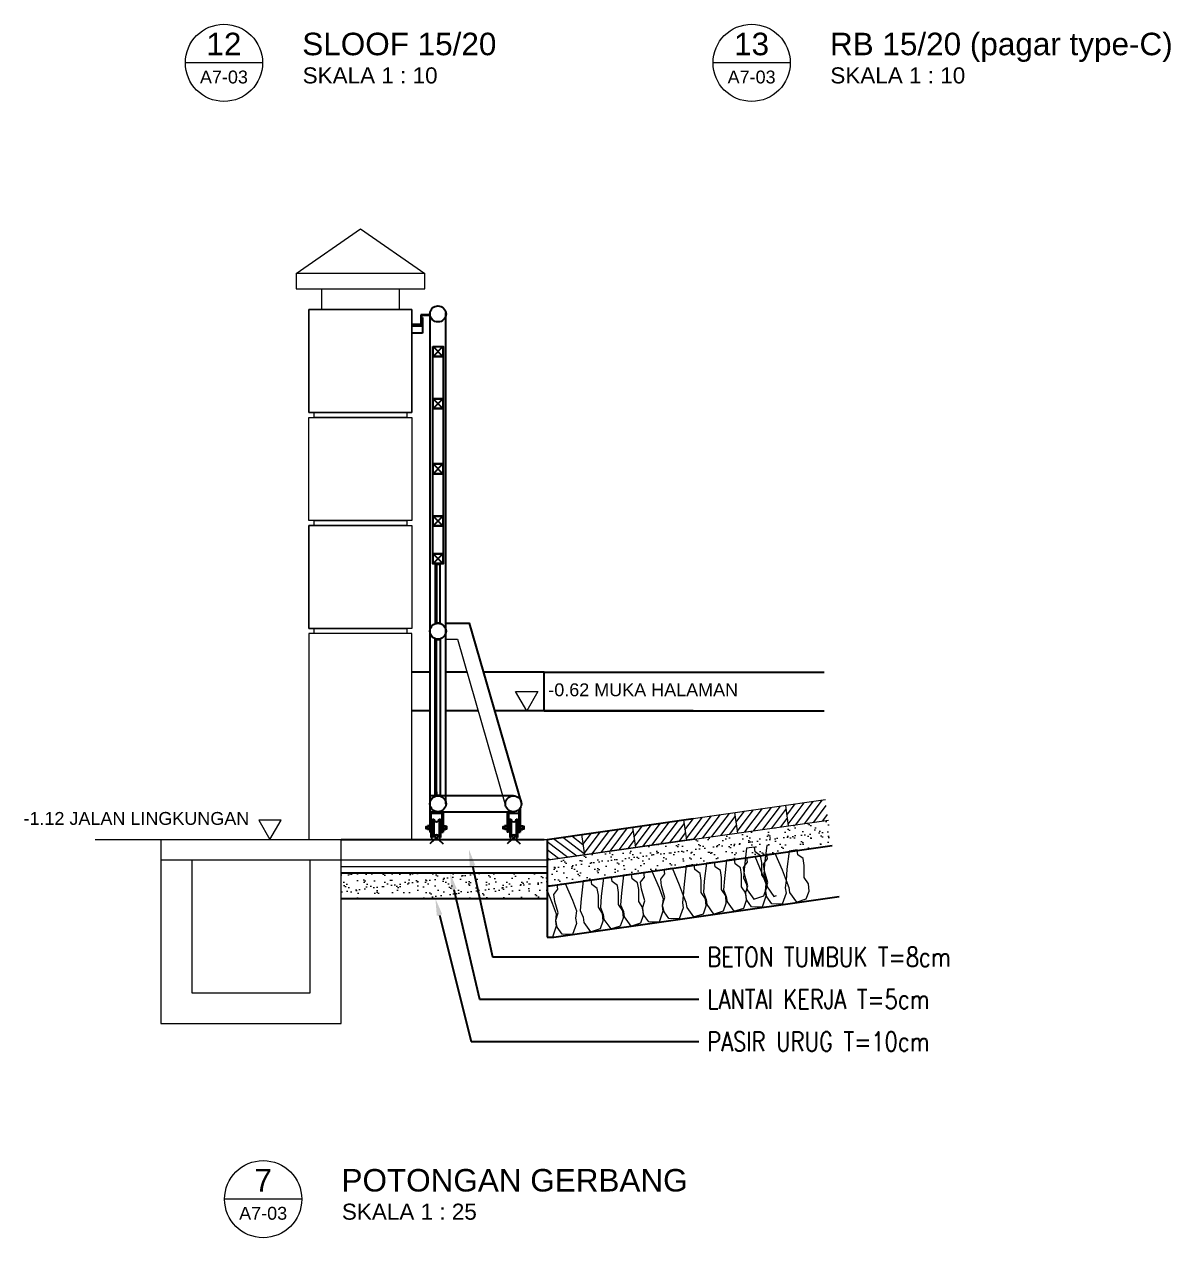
# Model space of a CAD drawing. Header units: millimetres. Extents: x -11 to 1625, y -267 to 195.
# Drawn here: x 869.03 to 886.85, y 36.36 to 55.23 of the extents above; entities that cross this region are included whole.
import ezdxf
from ezdxf import colors
from ezdxf.entities.mleader import LeaderData, LeaderLine
from ezdxf.enums import TextEntityAlignment as Align
from ezdxf.math import Vec2, Vec3

# ---------------------------------------------------------------- set-up
doc = ezdxf.new("R2010")
doc.units = ezdxf.units.MM
doc.linetypes.add('HIDDEN', pattern=[0.375, 0.25, -0.125])
for name, color, linetype, lineweight in [('ars', 11, 'Continuous', 5), ('ARSIR WARNA', 43, 'Continuous', 0), ('dinding', 5, 'Continuous', 15), ('lan', 7, 'Continuous', 15), ('not', 7, 'Continuous', 20), ('TEXT KETERANGAN', 7, 'Continuous', 9)]:
    doc.layers.add(name, color=color, linetype=linetype, lineweight=lineweight)
doc.layers.add('BESI', color=10, linetype='Continuous')
doc.layers.add('RAILLING', color=51, linetype='Continuous')
doc.styles.add('ATTR', font='romans.shx', dxfattribs={"width": 0.8, "height": 1.735066})
doc.styles.add('S', font='SIMPLEX', dxfattribs={"width": 1.1})
doc.styles.get("Standard").update_dxf_attribs({"font": 'ARIALUNI.TTF'})
doc.linetypes.add('BATTING', pattern='A,0.0001,-0.1,[134,ltypeshp.shx,S=0.1,R=0,X=-0.1,Y=0],-0.2,[134,ltypeshp.shx,S=0.1,R=180,X=0.1,Y=0],-0.1', length=0.4001)

# ---------------------------------------------------------------- blocks, each defined once
blk = doc.blocks.new('PEIL')
blk.add_lwpolyline([(-0.188, 0.325), (0.188, 0.325), (0, 0)], close=True)
at = {"style": 'S', "width": 1.1, "flags": 4}
blk.add_attdef('CAT', (0.265, 0.036), '', height=0.2, dxfattribs=at)
blk = doc.blocks.new('PAGAR POT')
for p, q in [((0.0207, 4.0857), (0.0207, 0.2557)), ((-0.0493, 3.9942), (-0.1173, 3.9942)), ((-0.0493, 3.9942), (-0.1173, 3.9942)), ((-0.0493, 4.0682), (-0.0493, 4.0002)), ((0.0207, 4.0682), (-0.0493, 4.0682)), ((-0.0493, 4.0682), (-0.0493, 4.0002)), ((-0.0493, 4.0002), (-0.0433, 4.0002)), ((-0.0493, 4.0002), (-0.0433, 4.0002)), ((-0.0433, 4.0562), (-0.0433, 4.0002)), ((-0.0433, 4.0482), (-0.0433, 4.0002)), ((-0.0373, 4.0482), (-0.0433, 4.0482)), ((-0.0373, 4.0482), (-0.0433, 4.0482)), ((0.0207, 4.0622), (-0.0373, 4.0622)), ((-0.0373, 4.0482), (-0.0373, 3.9282)), ((-0.0373, 3.9882), (-0.1173, 3.9882)), ((-0.0373, 3.9822), (-0.1173, 3.9822)), ((-0.0373, 3.9282), (-0.1173, 3.9282)), ((0.0609, 2.1627), (0.0609, 1.7057)), ((0.0669, 2.1627), (0.0669, 1.7094)), ((0.0609, 1.5906), (0.0609, 1.1299)), ((0.0669, 1.5888), (0.0669, 1.1336)), ((0.0207, 0.3898), (0.0207, 0.1107)), ((0.7007, 0.2843), (0.7007, 0.1107)), ((0.7107, 0.2968), (0.7107, 0.1107)), ((0.0207, 0.2557), (0.1207, 0.2557)), ((0.0307, 0.0707), (0.0307, 0.2673)), ((0.0407, 0.2107), (0.0507, 0.2107)), ((0.0407, 0.2107), (0.0407, 0.0707)), ((0.0507, 0.2107), (0.0507, 0.0707)), ((0.0907, 0.2107), (0.1007, 0.2107)), ((0.0907, 0.2107), (0.0907, 0.0707)), ((0.1007, 0.2107), (0.1007, 0.0707)), ((0.1107, 0.2673), (0.1107, 0.1107)), ((0.1207, 0.2673), (0.1207, 0.1107)), ((0.6107, 0.2673), (0.6107, 0.1107)), ((0.6107, 0.2673), (0.6107, 0.1107)), ((0.6207, 0.2673), (0.6207, 0.1107)), ((0.6207, 0.2557), (0.7007, 0.2557)), ((0.6307, 0.2107), (0.6407, 0.2107)), ((0.6307, 0.2107), (0.6307, 0.0707)), ((0.6407, 0.2107), (0.6407, 0.0707)), ((0.6807, 0.2107), (0.6907, 0.2107)), ((0.6807, 0.2107), (0.6807, 0.0707)), ((0.6907, 0.2107), (0.6907, 0.0707)), ((0.0029, 0.1607), (0.0007, 0.1585)), ((0.0007, 0.1585), (0.0007, 0.133)), ((0.0029, 0.1547), (0.0007, 0.1569)), ((0.0029, 0.1547), (0.0007, 0.1525)), ((0.0029, 0.1367), (0.0007, 0.1389)), ((0.0029, 0.1367), (0.0007, 0.1345)), ((0.003, 0.1307), (0.0007, 0.133)), ((0.0207, 0.1607), (0.0029, 0.1607)), ((0.0207, 0.1547), (0.0029, 0.1547)), ((0.0207, 0.1367), (0.0029, 0.1367)), ((0.0207, 0.1307), (0.003, 0.1307)), ((0.0307, 0.1107), (0.0207, 0.1107)), ((0.0307, 0.1607), (0.0407, 0.1607)), ((0.0407, 0.1567), (0.0307, 0.1567)), ((0.0407, 0.1367), (0.0307, 0.1367)), ((0.0307, 0.1307), (0.0407, 0.1307)), ((0.1007, 0.1607), (0.1107, 0.1607)), ((0.1007, 0.1307), (0.1107, 0.1307)), ((0.1107, 0.1107), (0.1207, 0.1107)), ((0.1207, 0.1607), (0.1385, 0.1607)), ((0.1207, 0.1547), (0.1385, 0.1547)), ((0.1207, 0.1367), (0.1385, 0.1367)), ((0.1207, 0.1307), (0.1384, 0.1307)), ((0.1384, 0.1307), (0.1407, 0.133)), ((0.1385, 0.1607), (0.1407, 0.1585)), ((0.1385, 0.1547), (0.1407, 0.1569)), ((0.1385, 0.1547), (0.1407, 0.1525)), ((0.1385, 0.1367), (0.1407, 0.1389)), ((0.1385, 0.1367), (0.1407, 0.1345)), ((0.1407, 0.1585), (0.1407, 0.133)), ((0.5929, 0.1607), (0.5907, 0.1585)), ((0.5907, 0.1585), (0.5907, 0.133)), ((0.5929, 0.1547), (0.5907, 0.1569)), ((0.5929, 0.1547), (0.5907, 0.1525)), ((0.5929, 0.1367), (0.5907, 0.1389)), ((0.5929, 0.1367), (0.5907, 0.1345)), ((0.593, 0.1307), (0.5907, 0.133)), ((0.6107, 0.1607), (0.5929, 0.1607)), ((0.6107, 0.1547), (0.5929, 0.1547)), ((0.6107, 0.1367), (0.5929, 0.1367)), ((0.6107, 0.1307), (0.593, 0.1307)), ((0.6207, 0.1107), (0.6107, 0.1107)), ((0.6207, 0.1607), (0.6307, 0.1607)), ((0.6307, 0.1567), (0.6207, 0.1567)), ((0.6307, 0.1367), (0.6207, 0.1367)), ((0.6207, 0.1307), (0.6307, 0.1307)), ((0.6907, 0.1607), (0.7007, 0.1607)), ((0.6907, 0.1307), (0.7007, 0.1307)), ((0.7007, 0.1107), (0.7107, 0.1107)), ((0.7107, 0.1607), (0.7285, 0.1607)), ((0.7107, 0.1547), (0.7285, 0.1547)), ((0.7107, 0.1367), (0.7285, 0.1367)), ((0.7107, 0.1307), (0.7284, 0.1307)), ((0.7284, 0.1307), (0.7307, 0.133)), ((0.7285, 0.1607), (0.7307, 0.1585)), ((0.7285, 0.1547), (0.7307, 0.1569)), ((0.7285, 0.1547), (0.7307, 0.1525)), ((0.7285, 0.1367), (0.7307, 0.1389)), ((0.7285, 0.1367), (0.7307, 0.1345)), ((0.7307, 0.1585), (0.7307, 0.133)), ((0.0307, 0.0707), (0.0407, 0.0707)), ((0.0707, 0.0707), (0.0557, 0.0557)), ((0.0707, 0.0707), (0.0857, 0.0557)), ((0.0907, 0.0707), (0.1007, 0.0707)), ((0.6307, 0.0707), (0.6407, 0.0707)), ((0.6607, 0.0707), (0.6457, 0.0557)), ((0.6607, 0.0707), (0.6757, 0.0557)), ((0.6807, 0.0707), (0.6907, 0.0707))]:
    blk.add_line(p, q)
for points in [[(0.0207, 4.0857), (0.0207, 0.3285)], [(0.1432, 0.3285), (0.1432, 4.0857)], [(0.0444, 3.8245), (0.1196, 3.7493)], [(0.0444, 3.7493), (0.1196, 3.8245)], [(0.0444, 3.4259), (0.1196, 3.3507)], [(0.0444, 3.3507), (0.1196, 3.4259)], [(0.0444, 2.9278), (0.1196, 2.8526)], [(0.0444, 2.8526), (0.1196, 2.9278)], [(0.0444, 2.5292), (0.1196, 2.454)], [(0.0444, 2.454), (0.1196, 2.5292)], [(0.0444, 2.2403), (0.1196, 2.1651)], [(0.0444, 2.1651), (0.1196, 2.2403)], [(0.1432, 1.7094), (0.3199, 1.7096), (0.7196, 0.3285)], [(0.0609, 0.3861), (0.0609, 1.5906)], [(0.0669, 1.5888), (0.0669, 0.3898)], [(0.0609, 0.3898), (0.0207, 0.3898), (0.0207, 0.2673), (0.6583, 0.2673)], [(0.6583, 0.3898), (0.0669, 0.3898)], [(-0.659, 0.0557), (0.894, 0.0557)]]:
    blk.add_lwpolyline(points)
for points in [[(0.042, 3.8269), (0.122, 3.8269), (0.122, 3.7469), (0.042, 3.7469)], [(0.042, 3.8269), (0.122, 3.8269), (0.122, 2.1627), (0.042, 2.1627)], [(0.0444, 3.8245), (0.1196, 3.8245), (0.1196, 3.7493), (0.0444, 3.7493)], [(0.042, 3.4283), (0.122, 3.4283), (0.122, 3.3483), (0.042, 3.3483)], [(0.0444, 3.4259), (0.1196, 3.4259), (0.1196, 3.3507), (0.0444, 3.3507)], [(0.042, 2.9302), (0.122, 2.9302), (0.122, 2.8502), (0.042, 2.8502)], [(0.0444, 2.9278), (0.1196, 2.9278), (0.1196, 2.8526), (0.0444, 2.8526)], [(0.042, 2.5316), (0.122, 2.5316), (0.122, 2.4516), (0.042, 2.4516)], [(0.0444, 2.5292), (0.1196, 2.5292), (0.1196, 2.454), (0.0444, 2.454)], [(0.042, 2.2427), (0.122, 2.2427), (0.122, 2.1627), (0.042, 2.1627)], [(0.042, 2.2427), (0.122, 2.2427), (0.122, 2.1627), (0.042, 2.1627)], [(0.0444, 2.2403), (0.1196, 2.2403), (0.1196, 2.1651), (0.0444, 2.1651)], [(0.0669, 2.1627), (0.0669, 2.1327), (0.0699, 2.1327), (0.0699, 2.1597), (0.0999, 2.1597), (0.0999, 2.1627)], [(0.0999, 2.1597), (0.0699, 2.1597), (0.0699, 1.7124), (0.0999, 1.7124)], [(0.0669, 1.7094), (0.0669, 1.7394), (0.0699, 1.7394), (0.0699, 1.7124), (0.0999, 1.7124), (0.0999, 1.7094)], [(0.0669, 1.5869), (0.0669, 1.5569), (0.0699, 1.5569), (0.0699, 1.5839), (0.0999, 1.5839), (0.0999, 1.5869)], [(0.0699, 1.5839), (0.0999, 1.5839), (0.0999, 0.3928), (0.0699, 0.3928)], [(0.0669, 0.3898), (0.0669, 0.4198), (0.0699, 0.4198), (0.0699, 0.3928), (0.0999, 0.3928), (0.0999, 0.3898)], [(0.0007, 0.1357), (-0.0093, 0.1357), (-0.0093, 0.1557), (0.0007, 0.1557)], [(0.1407, 0.1357), (0.1507, 0.1357), (0.1507, 0.1557), (0.1407, 0.1557)], [(0.5907, 0.1357), (0.5807, 0.1357), (0.5807, 0.1557), (0.5907, 0.1557)], [(0.7307, 0.1357), (0.7407, 0.1357), (0.7407, 0.1557), (0.7307, 0.1557)]]:
    blk.add_lwpolyline(points, close=True)
at = {"lineweight": 18}
blk.add_lwpolyline([(0.1432, 1.5869), (0.2304, 1.5869), (0.5989, 0.3135)], dxfattribs=at)
for centre, radius in [((0.082, 4.0745), 0.0613), ((0.082, 1.6482), 0.0613), ((0.082, 0.3285), 0.0613), ((0.6583, 0.3285), 0.0613), ((0.0707, 0.0807), 0.01), ((0.6607, 0.0807), 0.01)]:
    blk.add_circle(centre, radius)
for centre, radius, start, end in [((-0.0493, 4.0002), 0.006, 270, 0), ((-0.0493, 4.0002), 0.006, 270, 0), ((-0.0373, 4.0562), 0.006, 90, 180), ((-0.0373, 4.0562), 0.006, 90, 180), ((0.0707, 0.2107), 0.02, 180, 0), ((0.6607, 0.2107), 0.02, 180, 0), ((0.0707, 0.0707), 0.02, 0, 180), ((0.6607, 0.0707), 0.02, 0, 180)]:
    blk.add_arc(centre, radius, start, end)
at = {"layer": 'RAILLING', "linetype": 'HIDDEN', "ltscale": 0.05}
for points in [[(0.0557, 0.0557), (0, 0)], [(0.0857, 0.0557), (0.1414, 0)], [(0.6457, 0.0557), (0.59, 0)], [(0.6757, 0.0557), (0.7314, 0)]]:
    blk.add_lwpolyline(points, dxfattribs=at)
blk = doc.blocks.new('Ndtpd')
blk.add_line((0.747, 0), (-0.747, 0))
blk.add_circle((0, 0), 0.747)
at = {"flags": 4}
for tag, height, p in [('NO', 0.5, (0, 0.148)), ('NOLBR', 0.3, (0, -0.398))]:
    blk.add_attdef(tag, text='', height=height, dxfattribs=at).set_placement(p, align=Align.CENTER)
for tag, p, height in [('NDTPD', (1.516, 0.148), 0.5), ('SKALA', (1.523, -0.398), 0.3)]:
    blk.add_attdef(tag, p, '', height=height, dxfattribs=at)

msp = doc.modelspace()

# ---------------------------------------------------------------- hatches: boundary and pattern name
at = {"layer": 'ars'}
h = msp.add_hatch(dxfattribs=at)
h.set_pattern_fill('_USER', color=256, scale=0.1, angle=53.13010235, style=0, pattern_type=0)
h.set_pattern_definition([(53.1301, (818.91357, -7.41809), (-0.08, 0.06), [])])
h.paths.add_polyline_path([(880.8580766, 43.0815593), (880.066117, 42.9684222), (880.1113719, 42.6516384), (880.9033315, 42.7647755)])
h = msp.add_hatch(dxfattribs=at)
h.set_pattern_fill('_USER', color=256, scale=0.1, angle=53.13010235, style=0, pattern_type=0)
h.set_pattern_definition([(53.1301, (819.70553, -7.30495), (-0.08, 0.06), [])])
h.paths.add_polyline_path([(881.5258312, 42.853704), (881.4805763, 43.1704879), (880.8580766, 43.0815593), (880.9033315, 42.7647755)])
h = msp.add_hatch(dxfattribs=at)
h.set_pattern_fill('AR-SAND', color=256, scale=0.004, style=0)
h.set_pattern_definition([(37.5, (877.15355, 41.83234), (-0.0064, 0.1957653), [0, -0.154432, 0, -0.17272, 0, -0.1651]), (7.5, (877.15355, 41.83234), (0.17981, 0.28673), [0, -0.083312, 0, -0.139192, 0, -0.05334]), (327.5, (877.02858, 41.83234), (0.316397, 0.000575), [0, -0.0508, 0, -0.18288, 0, -0.23876]), (317.5, (877.02858, 41.83234), (0.305423, 0.089172), [0, -0.0254, 0, -0.119888, 0, -0.13716])])
h.paths.add_polyline_path([(881.2285256, 42.4071708), (881.2294527, 42.4149917), (881.3539953, 42.4325924), (881.3550339, 42.4252434), (881.5419662, 42.451948), (881.5428353, 42.4592795), (881.581399, 42.4647295), (881.5258312, 42.853704), (877.1762933, 42.2323415), (877.1535516, 42.2323415), (877.1535516, 41.8323415), (877.2047204, 41.8323415), (877.3135323, 41.847886), (877.3131793, 41.8503837), (877.4377219, 41.8679842), (877.4386586, 41.8657612), (877.717002, 41.9055246), (877.7172345, 41.9074855), (877.8417771, 41.9250862), (877.8420176, 41.9233839), (878.0304427, 41.9503018), (878.0306171, 41.9517734), (878.1551597, 41.9693741), (878.1553336, 41.9681434), (878.3438833, 41.995079), (878.3439997, 41.9960613), (878.4685423, 42.013662), (878.4686496, 42.0129028), (878.6598119, 42.0402117), (878.6597453, 42.0406832), (878.7842879, 42.0582837), (878.784403, 42.0580104), (878.9731279, 42.0849711), (878.9723553, 42.090438), (879.0968979, 42.1080385), (879.0990384, 42.1029583), (879.3160435, 42.1339591), (879.3166523, 42.1390946), (879.4411949, 42.1566954), (879.4418678, 42.1519339), (879.6294841, 42.1787363), (879.6300349, 42.1833825), (879.7545775, 42.2009833), (879.7551837, 42.1966934), (879.9429248, 42.2235135), (879.9434175, 42.2276704), (880.0679601, 42.2452711), (880.0684997, 42.2414528), (880.259662, 42.2687617), (880.2591631, 42.2722924), (880.3837057, 42.2898929), (880.3850611, 42.2866759), (880.572978, 42.3135211), (880.5717731, 42.3220471), (880.6963157, 42.3396476), (880.6996965, 42.3316238), (880.915085, 42.3623936), (880.9160701, 42.3707038), (881.0406127, 42.3883045), (881.0417179, 42.380484)])
h = msp.add_hatch(dxfattribs=at)
h.set_pattern_fill('_USER', color=256, scale=0.1, angle=53.13010235, style=0, pattern_type=0)
h.set_pattern_definition([(53.1301, (817.32965, -7.64436), (-0.08, 0.06), [])])
h.paths.add_polyline_path([(879.2741574, 42.8552852), (878.4821978, 42.7421481), (878.5274526, 42.4253642), (879.3194123, 42.5385013)])
h = msp.add_hatch(dxfattribs=at)
h.set_pattern_fill('_USER', color=256, scale=0.1, angle=53.13010235, style=0, pattern_type=0)
h.set_pattern_definition([(53.1301, (818.12161, -7.53123), (-0.08, 0.06), [])])
h.paths.add_polyline_path([(880.1113719, 42.6516384), (880.066117, 42.9684222), (879.2741574, 42.8552852), (879.3194123, 42.5385013)])
h = msp.add_hatch(dxfattribs=at)
h.set_pattern_fill('_USER', color=256, scale=0.1, angle=53.13010235, style=0, pattern_type=0)
h.set_pattern_definition([(53.1301, (816.53769, -7.7575), (-0.08, 0.06), [])])
h.paths.add_polyline_path([(878.5274526, 42.4253642), (878.4821978, 42.7421481), (877.6902382, 42.629011), (877.735493, 42.3122271)])
h = msp.add_hatch(dxfattribs=at)
h.set_pattern_fill('_USER', color=256, scale=0.1, angle=53.13010235, style=0, pattern_type=0)
h.set_pattern_definition([(143.1301, (950.50491, 11.38067), (0.06, 0.08), [])])
h.paths.add_polyline_path([(877.1535516, 42.5523415), (877.1535516, 42.2355576), (877.735493, 42.3122271), (877.6902382, 42.629011)])
h = msp.add_hatch(dxfattribs=at)
h.set_pattern_fill('AR-SAND', color=256, scale=0.004, style=0)
h.set_pattern_definition([(37.5, (875.15355, 41.63234), (-0.0064, 0.195765), [0, -0.154432, 0, -0.17272, 0, -0.1651]), (7.5, (875.15355, 41.63234), (0.17981, 0.28673), [0, -0.083312, 0, -0.139192, 0, -0.05334]), (327.5, (875.02858, 41.63234), (0.316397, 0.000575), [0, -0.0508, 0, -0.18288, 0, -0.23876]), (317.5, (875.02858, 41.63234), (0.305423, 0.089172), [0, -0.0254, 0, -0.119888, 0, -0.13716])])
h.paths.add_polyline_path([(877.1535516, 41.6323415), (877.1535516, 42.0323415), (873.9535516, 42.0323415), (873.9535516, 41.6323415)])

# ---------------------------------------------------------------- linework, layer by layer
for points in [[(875.3340986, 45.1523415), (875.0535516, 45.1523415)], [(875.90885, 45.1523415), (875.5831795, 45.1523415)], [(877.1094648, 45.1523415), (876.1629674, 45.1523415)], [(877.1094648, 44.5523415), (877.1094648, 45.1523415), (881.4609487, 45.1523415)], [(875.3340986, 44.5523415), (875.0535516, 44.5523415)], [(876.0824676, 44.5523415), (875.5831795, 44.5523415)], [(879.4245442, 44.5523415), (876.336585, 44.5523415)], [(877.1094648, 44.5523415), (881.4609487, 44.5523415)], [(877.1535516, 42.5523415), (879.4245442, 42.876769)], [(877.1535516, 42.5523415), (877.1535516, 41.0323416)], [(877.1535516, 41.8323415), (877.2047204, 41.8323415), (881.5823997, 42.4577242)], [(873.9535516, 42.0323415), (877.1535516, 42.0323415)], [(873.9535516, 41.6323415), (877.1535516, 41.6323415)], [(877.1535516, 41.0323416), (877.2615747, 41.0323416), (881.6955368, 41.6657647)]]:
    msp.add_lwpolyline(points)
at = {"layer": 'ars', "linetype": 'BATTING', "ltscale": 0.225}
msp.add_lwpolyline([(873.9535516, 42.1323415), (877.1535516, 42.1323415)], dxfattribs=at)
at = {"layer": 'ARSIR WARNA'}
for points in [[(880.5688707, 42.4592797), (880.5355674, 42.178331), (880.5216307, 42.0005281), (880.565276, 41.894095), (880.5765935, 41.8140117), (880.680816, 41.6671507), (880.7196038, 41.6795429)], [(880.6074343, 42.4647295), (880.5688707, 42.4592795)], [(880.3837056, 42.289893), (880.4935583, 42.0291754), (880.5562201, 41.8621976), (880.5437778, 41.747838), (880.5550953, 41.6677548), (880.495651, 41.497764), (880.3327086, 41.5024012), (880.2589061, 41.6079347), (880.2367056, 41.7173984), (880.2729417, 41.8300796), (880.220471, 42.0103237), (880.2069829, 42.1176577), (880.2695537, 42.1987679), (880.2591631, 42.2722924), (880.3837057, 42.2898929)], [(880.2554881, 42.4149918), (880.2221848, 42.1340431), (880.2082481, 41.9562402), (880.2518934, 41.8498071), (880.2632109, 41.7697238), (880.3674334, 41.6228628), (880.5227096, 41.6724714), (880.5643776, 41.7943233), (880.5553752, 41.9056523), (880.4893331, 42.0038793), (880.4898015, 42.1916049), (880.4730181, 42.2984732), (880.3904213, 42.3590679), (880.3800306, 42.4325924), (880.2554881, 42.4149917)], [(880.6963156, 42.3396477), (880.8061683, 42.0789301), (880.8688302, 41.9119524), (880.8563878, 41.7975928), (880.8677053, 41.7175095), (880.808261, 41.5475188), (880.6453187, 41.552156), (880.5715161, 41.6576894), (880.5493156, 41.7671532), (880.5855517, 41.8798343), (880.533081, 42.0600785), (880.5195929, 42.1674125), (880.5821637, 42.2485227), (880.5717731, 42.3220471), (880.6963157, 42.3396476)], [(880.9160701, 42.3707039), (880.8827669, 42.0897552), (880.8688302, 41.9119524), (880.9124754, 41.8055192), (880.9237929, 41.7254359), (881.0280154, 41.5785749), (881.1832916, 41.6281835), (881.2249596, 41.7500354), (881.2159572, 41.8613644), (881.1499152, 41.9595914), (881.1503836, 42.147317), (881.1336002, 42.2541853), (881.0510033, 42.31478), (881.0406127, 42.3883045), (880.9160701, 42.3707038)], [(879.0968978, 42.1080386), (879.2067505, 41.847321), (879.2694123, 41.6803432), (879.25697, 41.5659837), (879.2682875, 41.4859004), (879.2088432, 41.3159096), (879.0459009, 41.3205469), (878.9720983, 41.4260803), (878.9498978, 41.535544), (878.9861339, 41.6482252), (878.9336632, 41.8284694), (878.9201751, 41.9358033), (878.9827459, 42.0169135), (878.9723553, 42.090438), (879.0968979, 42.1080385)], [(879.3166523, 42.1390948), (879.2833491, 41.858146), (879.2694123, 41.6803432), (879.3130576, 41.5739101), (879.3243751, 41.4938268), (879.4285976, 41.3469658), (879.5838738, 41.3965743), (879.6255418, 41.5184263), (879.6165394, 41.6297552), (879.5504974, 41.7279822), (879.5509658, 41.9157079), (879.5341824, 42.0225761), (879.4515855, 42.0831709), (879.4411949, 42.1566954), (879.3166523, 42.1390946)], [(879.6300349, 42.1833826), (879.5967317, 41.9024339), (879.582795, 41.7246311), (879.6264402, 41.618198), (879.6377578, 41.5381147), (879.7419802, 41.3912537), (879.8972564, 41.4408622), (879.9389244, 41.5627142), (879.929922, 41.6740431), (879.86388, 41.7722701), (879.8643484, 41.9599958), (879.847565, 42.066864), (879.7649681, 42.1274588), (879.7545775, 42.2009833), (879.6300349, 42.1833825)], [(879.9434175, 42.2276705), (879.9101143, 41.9467218), (879.8961776, 41.768919), (879.9398228, 41.6624859), (879.9511404, 41.5824026), (880.0553628, 41.4355416), (880.210639, 41.4851501), (880.252307, 41.6070021), (880.2433046, 41.718331), (880.1772626, 41.816558), (880.177731, 42.0042836), (880.1609476, 42.1111519), (880.0783507, 42.1717467), (880.0679601, 42.2452711), (879.9434175, 42.2276704)], [(877.7172345, 41.9074856), (877.6839313, 41.6265369), (877.6699945, 41.4487341), (877.7136398, 41.3423009), (877.7249573, 41.2622177), (877.8291798, 41.1153567), (877.984456, 41.1649652), (878.026124, 41.2868172), (878.0171216, 41.3981461), (877.9510796, 41.4963731), (877.9515479, 41.6840987), (877.9347646, 41.790967), (877.8521677, 41.8515618), (877.8417771, 41.9250862), (877.7172345, 41.9074855)], [(878.0306171, 41.9517735), (877.9973139, 41.6708248), (877.9833771, 41.493022), (878.0270224, 41.3865888), (878.0383399, 41.3065056), (878.1425624, 41.1596446), (878.2978386, 41.2092531), (878.3395066, 41.3311051), (878.3305042, 41.442434), (878.2644622, 41.540661), (878.2649306, 41.7283866), (878.2481472, 41.8352549), (878.1655503, 41.8958497), (878.1551597, 41.9693741), (878.0306171, 41.9517734)], [(878.3439997, 41.9960614), (878.3106965, 41.7151127), (878.2967598, 41.5373099), (878.340405, 41.4308767), (878.3517226, 41.3507934), (878.455945, 41.2039324), (878.6112212, 41.253541), (878.6528892, 41.3753929), (878.6438868, 41.4867219), (878.5778448, 41.5849489), (878.5783132, 41.7726745), (878.5615298, 41.8795428), (878.4789329, 41.9401375), (878.4685423, 42.013662), (878.3439997, 41.9960613)], [(878.7842878, 42.0582838), (878.8941405, 41.7975662), (878.9568023, 41.6305885), (878.94436, 41.5162289), (878.9556775, 41.4361456), (878.8962332, 41.2661549), (878.7332908, 41.2707921), (878.6594883, 41.3763255), (878.6372878, 41.4857893), (878.6735238, 41.5984704), (878.6210532, 41.7787146), (878.6075651, 41.8860486), (878.6701359, 41.9671588), (878.6597453, 42.0406832), (878.7842879, 42.0582837)], [(877.1535516, 41.7543656), (877.2341919, 41.5629788), (877.2968538, 41.396001), (877.2844114, 41.2816415), (877.2957289, 41.2015582), (877.2362846, 41.0315675), (877.1535516, 41.033922)], [(877.4377219, 41.8679843), (877.5475745, 41.6072667), (877.6102364, 41.4402889), (877.597794, 41.3259294), (877.6091115, 41.2458461), (877.5496672, 41.0758554), (877.3867249, 41.0804926), (877.3129223, 41.186026), (877.2907218, 41.2954898), (877.3269579, 41.4081709), (877.2744872, 41.5884151), (877.2609991, 41.695749), (877.3235699, 41.7768592), (877.3131793, 41.8503837), (877.4377219, 41.8679842)]]:
    msp.add_lwpolyline(points, dxfattribs=at)
at = {"layer": 'dinding'}
for p, q in [((873.2535516, 51.3523415), (874.2535516, 52.0451602)), ((874.2535516, 52.0451602), (875.2535516, 51.3523415))]:
    msp.add_line(p, q, dxfattribs=at)
for points in [[(873.2535516, 51.1123415), (875.2535516, 51.1123415), (875.2535516, 51.3523415), (873.2535516, 51.3523415)], [(873.6535516, 51.1123415), (874.8535516, 51.1123415), (874.8535516, 50.7923415), (873.6535516, 50.7923415)], [(875.0535516, 49.1923415), (873.4535516, 49.1923415), (873.4535516, 50.7923415), (875.0535516, 50.7923415)], [(875.0535516, 47.5123415), (873.4535516, 47.5123415), (873.4535516, 49.1123415), (875.0535516, 49.1123415)], [(874.9735516, 49.1123415), (873.5335516, 49.1123415), (873.5335516, 49.1923415), (874.9735516, 49.1923415)], [(875.0535516, 45.8323415), (873.4535516, 45.8323415), (873.4535516, 47.4323415), (875.0535516, 47.4323415)], [(874.9735516, 47.4323415), (873.5335516, 47.4323415), (873.5335516, 47.5123415), (874.9735516, 47.5123415)], [(873.4535516, 42.5523415), (875.0535516, 42.5523415), (875.0535516, 45.7523415), (873.4535516, 45.7523415)], [(874.9735516, 45.7523415), (873.5335516, 45.7523415), (873.5335516, 45.8323415), (874.9735516, 45.8323415)]]:
    msp.add_lwpolyline(points, close=True, dxfattribs=at)
for points in [[(874.5535516, 49.1923415), (875.0535516, 49.1923415), (875.0535516, 50.7923415), (873.4535516, 50.7923415), (873.4535516, 49.1923415), (873.9535516, 49.1923415)], [(874.3735516, 49.1923415), (875.0535516, 49.1923415), (875.0535516, 50.7923415), (873.4535516, 50.7923415), (873.4535516, 49.1923415), (874.1335516, 49.1923415)], [(874.1335516, 47.4323415), (873.4535516, 47.4323415), (873.4535516, 45.8323415), (873.9530981, 45.8323415)], [(870.1305506, 42.5523415), (872.3535516, 42.5523415), (875.1535516, 42.5523415), (877.1535516, 42.5523415), (881.4805763, 43.1704879)], [(871.1535516, 42.2323415), (875.1535516, 42.2323415), (877.1762933, 42.2323415), (881.5258312, 42.853704)], [(871.1535516, 42.5523415), (871.1535516, 39.6883415), (873.9535516, 39.6883415), (873.9535516, 42.5523415)], [(871.6335516, 42.2323415), (871.6335516, 40.1683415), (873.4735516, 40.1683415), (873.4735516, 42.2323415)]]:
    msp.add_lwpolyline(points, dxfattribs=at)
at = {"layer": 'lan'}
for p, q in [((880.8580766, 43.0815593), (880.9033315, 42.7647755)), ((880.8580766, 43.0815593), (880.9033315, 42.7647755)), ((879.2741574, 42.8552852), (879.3194123, 42.5385013)), ((879.2741574, 42.8552852), (879.3194123, 42.5385013)), ((880.066117, 42.9684222), (880.1113719, 42.6516384)), ((880.066117, 42.9684222), (880.1113719, 42.6516384)), ((878.4821978, 42.7421481), (878.5274526, 42.4253642)), ((878.4821978, 42.7421481), (878.5274526, 42.4253642)), ((879.4245442, 42.5535202), (877.1988065, 42.2355576)), ((877.6902382, 42.629011), (877.735493, 42.3122271))]:
    msp.add_line(p, q, dxfattribs=at)

# ---------------------------------------------------------------- block references
at = {"layer": 'BESI', "xscale": 2.03295269768366, "yscale": 2.03295269768366, "zscale": 2.03295269768366}
msp.add_blockref('PAGAR POT', (875.2919947, 42.4390843), dxfattribs=at)
at = {"layer": 'not'}
ref = msp.add_blockref('Ndtpd', (872.1321853, 54.626818), dxfattribs=dict(at, xscale=0.803212851405533, yscale=0.8032128514056467, zscale=0.8032128514056226))
ref.add_attrib('NO', '12', dxfattribs={"layer": '0', "height": 0.35, "flags": 4}).set_placement((872.1318581, 54.7453439), align=Align.CENTER)
ref.add_attrib('NDTPD', 'SLOOF 15/20', (873.3498699, 54.7453439), dxfattribs={"layer": '0', "height": 0.35, "flags": 4})
ref.add_attrib('NOLBR', 'A7-03', dxfattribs={"layer": '0', "height": 0.2, "flags": 4}).set_placement((872.1318581, 54.3068481), align=Align.CENTER)
ref.add_attrib('SKALA', 'SKALA 1 : 10', (873.35567, 54.3068481), dxfattribs={"layer": '0', "height": 0.25, "flags": 4})
ref = msp.add_blockref('Ndtpd', (880.3330699, 54.626818), dxfattribs=dict(at, xscale=0.803212851405533, yscale=0.8032128514056467, zscale=0.8032128514056226))
ref.add_attrib('NO', '13', dxfattribs={"layer": '0', "height": 0.35, "flags": 4}).set_placement((880.3327427, 54.7453439), align=Align.CENTER)
ref.add_attrib('NDTPD', 'RB 15/20 (pagar type-C)', (881.5507546, 54.7453439), dxfattribs={"layer": '0', "height": 0.35, "flags": 4})
ref.add_attrib('NOLBR', 'A7-03', dxfattribs={"layer": '0', "height": 0.2, "flags": 4}).set_placement((880.3327427, 54.3068481), align=Align.CENTER)
ref.add_attrib('SKALA', 'SKALA 1 : 10', (881.5565546, 54.3068481), dxfattribs={"layer": '0', "height": 0.25, "flags": 4})
ref = msp.add_blockref('PEIL', (876.8375785, 44.5523415), dxfattribs=dict(at, xscale=0.9237604307036236, yscale=0.9237604307033962, zscale=0.9237604307034012))
ref.add_attrib('CAT', '-0.62 MUKA HALAMAN', (877.172974, 44.7786475), dxfattribs={"layer": '0', "height": 0.2, "flags": 4})
ref = msp.add_blockref('PEIL', (872.8479309, 42.5523415), dxfattribs=dict(at, xscale=-0.9237604307036236, yscale=0.9237604307033962, zscale=0.9237604307034012))
ref.add_attrib('CAT', '-1.12 JALAN LINGKUNGAN', (869.0167646, 42.7786475), dxfattribs={"layer": '0', "height": 0.2, "flags": 4})
ref = msp.add_blockref('Ndtpd', (872.7419539, 36.9588552), dxfattribs=dict(at, xscale=0.803212851405533, yscale=0.8032128514056467, zscale=0.8032128514056226))
ref.add_attrib('NO', '7', dxfattribs={"layer": '0', "height": 0.35, "flags": 4}).set_placement((872.7416267, 37.077381), align=Align.CENTER)
ref.add_attrib('NDTPD', 'POTONGAN GERBANG', (873.9596385, 37.077381), dxfattribs={"layer": '0', "height": 0.35, "flags": 4})
ref.add_attrib('NOLBR', 'A7-03', dxfattribs={"layer": '0', "height": 0.2, "flags": 4}).set_placement((872.7416267, 36.6388853), align=Align.CENTER)
ref.add_attrib('SKALA', 'SKALA 1 : 25', (873.9654386, 36.6388853), dxfattribs={"layer": '0', "height": 0.25, "flags": 4})

# ---------------------------------------------------------------- leaders
at = {"layer": 'TEXT KETERANGAN'}
ml = msp.add_multileader_mtext('Standard', dxfattribs=at)
ml.set_content('{\\C90;BETON TUMBUK T=8cm}', color=256, style='ATTR')
ml.set_leader_properties()
ml.build(insert=Vec2(0, 0))
ml.multileader.update_dxf_attribs({"text_left_attachment_type": 2, "text_right_attachment_type": 2, "dogleg_length": 2.367, "arrow_head_size": 0.2637542})
ctx = ml.context
ctx.base_point, ctx.char_height, ctx.arrow_head_size, ctx.landing_gap_size, ctx.plane_origin = Vec3(879.5110322, 40.724624), 0.3, 0.2637542, 0.1318771, Vec3(879.8056537, 41.4068893)
ctx.left_attachment, ctx.right_attachment = 2, 2
notes = []
notes.append((ctx, [(0, (1, 1, 0), (876.3069302, 40.724624), (1, 0), 3.204102, [(0, [(875.938393, 42.399494)], 0, [])])]))
ctx.mtext.insert, ctx.mtext.flow_direction = Vec3(879.6429093, 40.874624), 5
ml = msp.add_multileader_mtext('Standard', dxfattribs=at)
ml.set_content('{\\C90;LANTAI KERJA T=5cm}', color=256, style='ATTR')
ml.set_leader_properties()
ml.build(insert=Vec2(0, 0))
ml.multileader.update_dxf_attribs({"text_left_attachment_type": 2, "text_right_attachment_type": 2, "dogleg_length": 2.367, "arrow_head_size": 0.2637542})
ctx = ml.context
ctx.base_point, ctx.char_height, ctx.arrow_head_size, ctx.landing_gap_size, ctx.plane_origin = Vec3(879.5110322, 40.0667062), 0.3, 0.2637542, 0.1318771, Vec3(879.8056537, 40.7489714)
ctx.left_attachment, ctx.right_attachment = 2, 2
notes.append((ctx, [(0, (1, 1, 0), (876.1051108, 40.0667062), (1, 0), 3.4059214, [(0, [(875.6473594, 42.0323415)], 0, [])])]))
ctx.mtext.insert, ctx.mtext.flow_direction = Vec3(879.6429093, 40.2167062), 5
ml = msp.add_multileader_mtext('Standard', dxfattribs=at)
ml.set_content('{\\C90;PASIR URUG T=10cm}', color=256, style='ATTR')
ml.set_leader_properties()
ml.build(insert=Vec2(0, 0))
ml.multileader.update_dxf_attribs({"text_left_attachment_type": 2, "text_right_attachment_type": 2, "dogleg_length": 2.367, "arrow_head_size": 0.2637542})
ctx = ml.context
ctx.base_point, ctx.char_height, ctx.arrow_head_size, ctx.landing_gap_size, ctx.plane_origin = Vec3(879.5110322, 39.4087883), 0.3, 0.2637542, 0.1318771, Vec3(879.8056537, 40.0910535)
ctx.left_attachment, ctx.right_attachment = 2, 2
notes.append((ctx, [(0, (1, 1, 0), (875.9752573, 39.4087883), (1, 0), 3.5357749, [(0, [(875.4185681, 41.6323415)], 0, [])])]))
ctx.mtext.insert, ctx.mtext.flow_direction = Vec3(879.6429093, 39.5587883), 5
for ctx, leaders in notes:
    for number, flags, end, landing, length, lines in leaders:
        leader = LeaderData()
        leader.index, (leader.has_last_leader_line, leader.has_dogleg_vector, leader.attachment_direction) = number, flags
        leader.last_leader_point, leader.dogleg_vector, leader.dogleg_length = Vec3(end), Vec3(landing), length
        for number, points, colour, breaks in lines:
            line = LeaderLine()
            line.index, line.vertices, line.color, line.breaks = number, Vec3.list(points), colors.encode_raw_color(colour), breaks
            leader.lines.append(line)
        ctx.leaders.append(leader)

doc.saveas('drawing.dxf')
